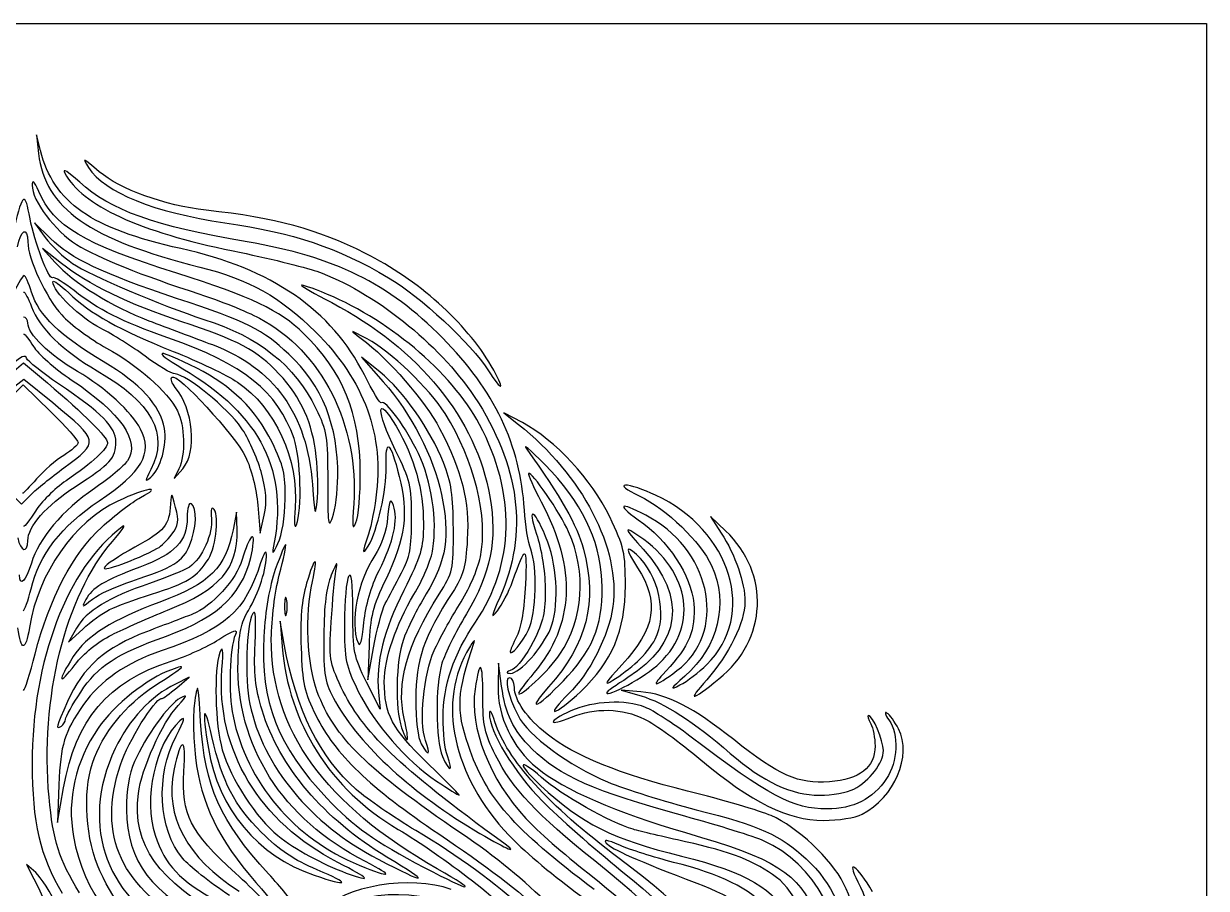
# Model space of a CAD drawing. Extents: x 0 to 150, y -1 to 211.
# Drawn here: x 74.9 to 149.5, y 156.3 to 210.9 of the extents above; entities that cross this region are included whole.
import ezdxf

# ---------------------------------------------------------------- set-up
doc = ezdxf.new("R2010")
doc.units = 0
doc.layers.get('0').update_dxf_attribs({"linetype": 'CONTINUOUS'})

msp = doc.modelspace()

# ---------------------------------------------------------------- linework, layer by layer
at = {"color": 7}
for points in [[(0.316703, 105.180175), (0.316703, 210.881214), (74.929204, 210.881214), (149.541704, 210.881214), (149.541704, 105.180175), (149.541704, -0.520867), (74.929204, -0.520867), (0.316703, -0.520867)], [(104.429528, 189.295028)], [(93.393334, 183.569629)], [(77.468227, 182.854208)], [(89.907766, 182.616345)], [(94.749683, 182.306217)], [(96.168308, 182.5708)], [(91.429144, 180.869704)], [(75.193787, 178.255705)], [(83.382593, 177.778545)], [(97.356335, 176.374989)], [(81.756536, 175.710858)], [(75.398027, 175.228612)], [(80.353162, 173.912853)], [(91.515755, 174.567154)], [(106.787124, 172.634936)], [(80.490878, 172.316362)], [(75.657067, 171.127571)], [(108.763205, 171.095112)], [(106.949475, 170.843744)], [(113.648138, 170.632654)], [(115.050827, 170.531039)], [(118.029239, 170.443361)], [(109.267445, 169.725864)], [(116.1405, 170.057453)], [(118.79162, 169.539002)], [(110.073533, 168.746321)], [(77.575037, 166.997306)], [(98.938879, 167.03204)], [(100.281536, 165.660477)], [(100.387637, 164.248404)], [(101.659523, 164.691954)], [(127.30648, 162.589472)], [(127.819735, 160.993743)], [(105.223995, 159.167415)], [(97.846856, 158.295279)], [(93.450037, 157.493907)], [(94.74645, 157.961031)], [(96.492745, 158.008376)], [(101.01771, 157.560568)]]:
    msp.add_lwpolyline(points, close=True, dxfattribs=at)
for points in [[(75.989725, 202.86897), (75.732024, 203.869756), (75.873449, 202.679131)], [(76.630752, 197.319668), (75.622909, 198.313507), (76.295909, 197.387465)], [(77.310454, 195.745853), (76.119829, 196.689066), (76.913579, 195.811708)], [(97.42229, 188.888919), (96.235165, 189.84684), (97.608496, 188.286391)], [(73.439557, 188.209744), (74.929204, 189.483067), (76.433146, 188.209744)], [(76.767777, 186.947475), (74.948804, 188.435635), (72.953941, 186.90008)], [(73.197418, 186.405167), (74.905216, 188.087927), (76.637002, 186.389903)], [(106.402439, 185.706), (105.223995, 186.32766), (106.150037, 185.595092)], [(84.725896, 182.793042), (84.424324, 182.173925), (84.968432, 182.798548)], [(73.860477, 181.504929), (74.796912, 180.571352), (75.401649, 181.172816)], [(88.393963, 178.924281), (88.364975, 180.057258), (88.146628, 178.952993)], [(89.698441, 180.50328), (89.851931, 178.734342), (90.103574, 179.870653)], [(119.215733, 178.878095), (118.252774, 179.792675), (118.93799, 178.734342)], [(91.373896, 171.722883), (91.111387, 173.178092), (91.239721, 171.590592)], [(78.264155, 172.739534), (77.762648, 171.855175), (78.66103, 172.685451)], [(96.719647, 171.622254), (96.641171, 169.473925), (97.002555, 171.508317)], [(105.084896, 169.07705), (104.896502, 170.532258), (104.861812, 169.062852)], [(84.586495, 168.975863), (85.380245, 169.649394), (84.504543, 169.215962)], [(97.320261, 168.697256), (97.422803, 167.621842), (96.560899, 169.341633)], [(113.865139, 168.718857), (112.632329, 168.819428), (113.880707, 168.462105)], [(77.153386, 162.859342), (77.058933, 160.478092), (77.446389, 162.665786)], [(75.693265, 157.32234), (75.121394, 157.832258), (75.583539, 156.92928)]]:
    msp.add_lwpolyline(points, dxfattribs=at)
for points in [[(75.873449, 202.679131), (76.283645, 199.225798), (79.06376, 197.270006), (86.041704, 195.525833)], [(84.851079, 196.690251), (79.196766, 197.936886), (76.835831, 199.583083), (75.989725, 202.86897)], [(79.701221, 201.541741), (78.673341, 202.421569), (78.597588, 202.450542), (79.023131, 201.801082)], [(78.467918, 200.880354), (77.715073, 201.570959), (77.346942, 201.793015), (77.530677, 201.445702)], [(79.023131, 201.801082), (80.054884, 200.226426), (83.148464, 198.972978), (87.631511, 198.313165)], [(86.438579, 199.11384), (83.845315, 199.405106), (80.999147, 200.430763), (79.701221, 201.541741)], [(75.880195, 200.297882), (75.592202, 200.962769), (75.476163, 201.070646), (75.468726, 200.680411)], [(77.530677, 201.445702), (78.603176, 199.418327), (82.234508, 197.741282), (88.15837, 196.537541)], [(89.028154, 197.11164), (83.185497, 198.111735), (80.403904, 199.104423), (78.467918, 200.880354)], [(75.33754, 198.576074), (75.022538, 200.310979), (74.865098, 200.22769), (74.352401, 198.054924)], [(75.468726, 200.680411), (75.450629, 199.73103), (76.915396, 197.777675), (78.269484, 196.94541)], [(84.586495, 195.136126), (78.64593, 197.011728), (76.839757, 198.082565), (75.880195, 200.297882)], [(76.748468, 194.853638), (76.51551, 194.709665), (75.601915, 197.119992), (75.33754, 198.576074)], [(96.492745, 196.388121), (93.407426, 197.928969), (90.87476, 198.615584), (86.438579, 199.11384)], [(74.553469, 196.798582), (74.726813, 197.882617), (75.193787, 198.114971), (75.193787, 197.117191)], [(87.631511, 198.313165), (92.009203, 197.66886), (94.661506, 196.779074), (97.950729, 194.851312)], [(75.193787, 197.117191), (75.193787, 196.073867), (76.360594, 193.553793), (77.331192, 192.50082)], [(76.295909, 197.387465), (76.666056, 196.878142), (77.441245, 196.140389), (78.018547, 195.748012)], [(84.572184, 193.549581), (79.933535, 195.097531), (77.910031, 196.058162), (76.630752, 197.319668)], [(101.354528, 191.049496), (97.939381, 194.50569), (94.56915, 196.163177), (89.028154, 197.11164)], [(78.269484, 196.94541), (79.64207, 196.101773), (82.369943, 195.003472), (86.041704, 193.816141)], [(96.424657, 188.720181), (94.384392, 192.798431), (90.561062, 195.431343), (84.851079, 196.690251)], [(88.15837, 196.537541), (90.268422, 196.108776), (92.638692, 195.531702), (93.425637, 195.255151)], [(104.429528, 189.295028), (102.837041, 192.012402), (99.775058, 194.748892), (96.492745, 196.388121)], [(76.913579, 195.811708), (78.068697, 194.534921), (80.512642, 193.017657), (82.828487, 192.139585)], [(84.851079, 192.096222), (81.665638, 193.141249), (78.922094, 194.469111), (77.310454, 195.745853)], [(78.018547, 195.748012), (79.094169, 195.016944), (83.706398, 193.055614), (86.306287, 192.223688)], [(86.041704, 195.525833), (89.133378, 194.753051), (91.129546, 193.636131), (93.339679, 191.442381)], [(74.953482, 194.992931), (74.867376, 194.985628), (74.462457, 194.273589), (74.053663, 193.410627)], [(75.431669, 193.932716), (75.254771, 194.523139), (75.039588, 195.000236), (74.953482, 194.992931)], [(78.117345, 194.036663), (77.46973, 194.551058), (76.853735, 194.918696), (76.748468, 194.853638)], [(76.781287, 194.591029), (76.781287, 194.732925), (77.227771, 194.4187), (77.773474, 193.892751)], [(92.588929, 191.336749), (91.085638, 192.795643), (89.271599, 193.656909), (84.586495, 195.136126)], [(93.425637, 195.255151), (96.962701, 194.012155), (101.140406, 190.689962), (103.354449, 187.359564)], [(97.950729, 194.851312), (99.908299, 193.704013), (103.194141, 190.657013), (104.216533, 189.040959)], [(79.78462, 191.660652), (78.523428, 192.291588), (76.781287, 193.991406), (76.781287, 194.591029)], [(84.036032, 191.059066), (81.107232, 192.091772), (79.630794, 192.834544), (78.117345, 194.036663)], [(93.71462, 193.956317), (91.889554, 194.664961), (92.033884, 194.517268), (94.376079, 193.279444)], [(74.929204, 193.947882), (75.016257, 193.947882), (75.239973, 193.526181), (75.426348, 193.010768)], [(79.952464, 189.560537), (77.268507, 191.146759), (75.857513, 192.511366), (75.431669, 193.932716)], [(77.773474, 193.892751), (79.130639, 192.584709), (80.971797, 191.553421), (84.357329, 190.204943)], [(91.660578, 190.027241), (89.984506, 191.595011), (89.075011, 192.046954), (84.572184, 193.549581)], [(86.041704, 193.816141), (87.278631, 193.416157), (88.973723, 192.730624), (89.808577, 192.292733)], [(103.694389, 185.590226), (101.94236, 188.896862), (97.798649, 192.370558), (93.71462, 193.956317)], [(94.376079, 193.279444), (99.875327, 190.373157), (103.50726, 185.913251), (104.342832, 181.040566)], [(75.426348, 193.010768), (75.901711, 191.696175), (77.392461, 190.244136), (79.559412, 188.985037)], [(77.331192, 192.50082), (77.885385, 191.899589), (79.160931, 190.957024), (80.165736, 190.406228)], [(75.193787, 191.983806), (75.193787, 192.190922), (75.074724, 192.360382), (74.929204, 192.360382)], [(78.329578, 188.938073), (76.545477, 189.985749), (75.193787, 191.298617), (75.193787, 191.983806)], [(82.828487, 192.139585), (83.940912, 191.717799), (85.744047, 191.037505), (86.835454, 190.627822)], [(91.036841, 188.792518), (89.696385, 190.24674), (88.434786, 190.920538), (84.851079, 192.096222)], [(86.306287, 192.223688), (89.78768, 191.109691), (92.029037, 189.325122), (93.365799, 186.602898)], [(89.808577, 192.292733), (93.718965, 190.241691), (96.121146, 185.50897), (95.750332, 180.586425)], [(74.929204, 191.302049), (75.011973, 191.302049), (75.291588, 190.94334), (75.55057, 190.50492)], [(82.595445, 189.896497), (81.798753, 190.49195), (80.53388, 191.285819), (79.78462, 191.660652)], [(91.988973, 184.704056), (90.939228, 187.67935), (88.821249, 189.371778), (84.036032, 191.059066)], [(96.168308, 182.5708), (96.151745, 186.276868), (95.068059, 188.930832), (92.588929, 191.336749)], [(93.339679, 191.442381), (96.433074, 188.371918), (97.706127, 184.874871), (97.152232, 180.969393)], [(96.609921, 190.990605), (95.448139, 191.59803), (95.44368, 191.598303), (96.228162, 191.013994)], [(96.228162, 191.013994), (97.944641, 189.735506), (100.261581, 187.072359), (101.174971, 185.328011)], [(106.520716, 180.188306), (106.259209, 184.320696), (104.64029, 187.724244), (101.354528, 191.049496)], [(75.55057, 190.50492), (75.809549, 190.0665), (76.884334, 189.12552), (77.938979, 188.413852)], [(80.165736, 190.406228), (82.149, 189.319079), (83.991633, 187.689886), (84.626516, 186.462158)], [(85.86547, 189.13586), (83.350748, 190.397266), (82.847482, 190.379716), (84.98337, 189.105099)], [(86.835454, 190.627822), (90.725278, 189.167687), (92.832764, 186.221162), (93.14534, 181.805818)], [(101.522295, 186.274965), (100.516449, 187.872784), (98.056353, 190.234357), (96.609921, 190.990605)], [(75.121294, 189.7719), (75.036706, 190.00644), (74.760728, 189.888462), (74.228764, 189.390355)], [(77.136995, 188.154422), (76.095709, 188.857299), (75.188643, 189.585162), (75.121294, 189.7719)], [(83.81284, 185.33493), (83.532935, 186.826952), (82.306742, 188.169154), (79.952464, 189.560537)], [(84.495431, 188.780596), (84.247133, 188.798879), (83.392137, 189.301045), (82.595445, 189.896497)], [(84.357329, 190.204943), (85.933002, 189.577341), (87.760252, 188.704242), (88.417884, 188.264719)], [(94.749683, 182.306217), (94.78137, 185.513915), (93.762105, 188.061509), (91.660578, 190.027241)], [(82.306255, 185.300172), (81.750781, 186.385185), (80.090544, 187.903986), (78.329578, 188.938073)], [(79.559412, 188.985037), (83.035473, 186.965282), (84.113121, 184.990228), (82.958109, 182.756098)], [(84.286455, 188.57666), (84.595959, 188.886165), (88.284444, 184.891955), (88.932067, 183.545988)], [(88.662875, 185.384767), (87.805268, 186.631256), (85.234354, 188.726158), (84.495431, 188.780596)], [(84.98337, 189.105099), (89.94476, 186.14433), (91.689177, 182.629416), (90.6555, 177.676008)], [(90.599318, 184.474011), (89.598844, 186.506259), (88.032344, 188.048936), (85.86547, 189.13586)], [(93.393334, 183.569629), (93.149423, 185.712358), (92.452761, 187.256427), (91.036841, 188.792518)], [(101.416411, 183.18997), (100.592057, 185.264855), (98.871966, 187.719138), (97.42229, 188.888919)], [(104.216533, 189.040959), (105.17096, 187.532337), (105.342568, 187.73704), (104.429528, 189.295028)], [(76.433146, 188.209744), (78.759079, 186.240477), (80.22087, 184.787815), (80.22087, 184.445669)], [(80.750037, 184.499591), (80.750037, 185.418742), (79.868001, 186.31098), (77.136995, 188.154422)], [(77.938979, 188.413852), (81.097091, 186.282781), (82.297921, 184.545684), (81.476543, 183.296475)], [(84.492859, 187.930233), (84.279356, 188.185786), (84.186474, 188.47668), (84.286455, 188.57666)], [(88.417884, 188.264719), (90.787448, 186.681045), (92.311773, 183.361089), (92.05604, 180.340863)], [(97.491598, 186.965136), (97.422338, 186.895876), (96.942214, 187.685647), (96.424657, 188.720181)], [(97.608496, 188.286391), (99.398907, 186.252037), (100.786999, 183.574015), (101.290721, 181.182346)], [(84.968432, 182.798548), (85.891203, 183.857876), (85.641183, 186.555749), (84.492859, 187.930233)], [(98.390583, 183.954722), (97.143313, 186.474167), (97.170846, 187.627566), (98.427021, 185.481215)], [(103.354449, 187.359564), (106.236929, 183.023701), (106.784344, 178.726727), (104.969313, 174.683629)], [(77.468227, 182.854208), (79.723144, 184.520012), (79.721236, 184.531159), (76.767777, 186.947475)], [(93.365799, 186.602898), (94.055038, 185.199307), (94.111495, 184.849273), (94.111495, 181.979451)], [(99.840328, 183.752736), (99.09433, 185.341335), (97.731612, 187.20515), (97.491598, 186.965136)], [(76.637002, 186.389903), (77.589483, 185.45599), (78.368787, 184.581535), (78.368787, 184.446669)], [(84.626516, 186.462158), (85.100335, 185.54589), (85.151246, 183.666273), (84.725896, 182.793042)], [(103.744593, 177.234019), (104.256562, 179.704577), (103.358524, 183.358054), (101.522295, 186.274965)], [(79.698189, 180.772155), (82.413851, 182.591403), (83.091076, 183.767172), (82.306255, 185.300172)], [(82.944589, 182.261235), (83.564323, 182.775299), (84.002213, 184.325485), (83.81284, 185.33493)], [(89.907766, 182.616345), (89.661672, 183.501504), (89.10147, 184.747294), (88.662875, 185.384767)], [(98.427021, 185.481215), (99.587323, 183.498681), (100.159399, 181.458724), (100.149432, 179.339311)], [(101.174971, 185.328011), (102.596707, 182.61285), (103.06023, 180.751295), (102.919572, 178.321507)], [(103.428334, 173.115687), (105.920598, 176.782243), (106.015041, 181.21041), (103.694389, 185.590226)], [(106.150037, 185.595092), (110.179795, 182.407248), (112.602245, 177.732902), (112.10358, 174.107173)], [(111.900623, 179.761211), (110.785294, 182.098717), (108.446107, 184.627912), (106.402439, 185.706)], [(78.368787, 184.446669), (78.368787, 184.311803), (77.960395, 183.949057), (77.461248, 183.640569)], [(80.22087, 184.445669), (80.22087, 184.052379), (79.325332, 183.226975), (77.613039, 182.042073)], [(78.181822, 181.659599), (80.428179, 183.118289), (80.750037, 183.474207), (80.750037, 184.499591)], [(91.429144, 180.869704), (91.449332, 182.470489), (91.329563, 182.990673), (90.599318, 184.474011)], [(92.137262, 179.263508), (92.506443, 180.162742), (92.415625, 183.494804), (91.988973, 184.704056)], [(97.793487, 182.91393), (97.757925, 184.789225), (98.047754, 184.579662), (98.629324, 182.309572)], [(107.810287, 183.065224), (106.866896, 184.030218), (106.352234, 184.462571), (106.666588, 184.026008)], [(77.461248, 183.640569), (76.962101, 183.332078), (76.191832, 182.667524), (75.749539, 182.163781)], [(88.932067, 183.545988), (89.28586, 182.81069), (89.609837, 181.524415), (89.698441, 180.50328)], [(93.444457, 180.718717), (93.520286, 181.37356), (93.497281, 182.656472), (93.393334, 183.569629)], [(99.403162, 179.660383), (99.403162, 181.734542), (99.324459, 182.068319), (98.390583, 183.954722)], [(100.74892, 177.736095), (101.027383, 179.593028), (100.664134, 181.998443), (99.840328, 183.752736)], [(106.666588, 184.026008), (108.833518, 181.016677), (109.833093, 179.256701), (110.249959, 177.716677)], [(75.401649, 181.172816), (75.734254, 181.503622), (76.664214, 182.260248), (77.468227, 182.854208)], [(81.476543, 183.296475), (81.261955, 182.970114), (80.326095, 182.184268), (79.396855, 181.550149)], [(96.670431, 177.917692), (97.26408, 178.940346), (97.821787, 181.421474), (97.793487, 182.91393)], [(102.039661, 178.975565), (102.03212, 181.1322), (101.912439, 181.941483), (101.416411, 183.18997)], [(111.401146, 175.788063), (111.270571, 178.373812), (110.122912, 180.69964), (107.810287, 183.065224)], [(75.749539, 182.163781), (75.307246, 181.660038), (74.910842, 181.247883), (74.86864, 181.247883)], [(82.958109, 182.756098), (82.565764, 181.997186), (82.564359, 181.945849), (82.944589, 182.261235)], [(90.103574, 179.870653), (90.296156, 180.740285), (90.250203, 181.38467), (89.907766, 182.616345)], [(94.422095, 179.730493), (94.592926, 180.201255), (94.740341, 181.360331), (94.749683, 182.306217)], [(95.895179, 179.3958), (96.051576, 179.759602), (96.174486, 181.188352), (96.168308, 182.5708)], [(98.629324, 182.309572), (99.217337, 180.01434), (99.008814, 178.406253), (97.792432, 175.855588)], [(106.784476, 182.499685), (106.731686, 182.446893), (107.092687, 181.637625), (107.586701, 180.701312)], [(109.310882, 178.826734), (108.789258, 180.00721), (106.956505, 182.671715), (106.784476, 182.499685)], [(75.193787, 178.255705), (75.193787, 179.14874), (76.358618, 180.475684), (78.181822, 181.659599)], [(79.396855, 181.550149), (77.373075, 180.169108), (75.877298, 178.3978), (75.416235, 176.836274)], [(77.613039, 182.042073), (76.87737, 181.53299), (76.002317, 180.672991), (75.668476, 180.130961)], [(82.304231, 180.982133), (83.812248, 181.779011), (82.648309, 181.596485), (80.876413, 180.758227)], [(84.513936, 180.362175), (84.252882, 181.347814), (84.242852, 181.354944), (84.19837, 180.586425)], [(93.14534, 181.805818), (93.282421, 179.869476), (93.327252, 179.706543), (93.444457, 180.718717)], [(94.111495, 181.979451), (94.111495, 179.293165), (94.153371, 178.989961), (94.422095, 179.730493)], [(112.896912, 181.764802), (112.585034, 181.760622), (112.940655, 181.480568), (113.762954, 181.082765)], [(114.785921, 181.138716), (114.038007, 181.486958), (113.187954, 181.768694), (112.896912, 181.764802)], [(80.876413, 180.758227), (78.110622, 179.449772), (75.843754, 176.210502), (75.295789, 172.783722)], [(75.398027, 175.228612), (75.90319, 177.358432), (77.31043, 179.172568), (79.698189, 180.772155)], [(79.856216, 179.114627), (80.674985, 179.862935), (81.776591, 180.703315), (82.304231, 180.982133)], [(84.19837, 180.586425), (84.119355, 179.221244), (83.828451, 178.867144), (81.951219, 177.851086)], [(85.512537, 180.586425), (85.353316, 180.684829), (85.247954, 180.336484), (85.247954, 179.711681)], [(85.401089, 177.949667), (85.837474, 178.994086), (85.894794, 180.350179), (85.512537, 180.586425)], [(90.975315, 178.072883), (91.233932, 178.629519), (91.414968, 179.745193), (91.429144, 180.869704)], [(95.750332, 180.586425), (95.639969, 179.121364), (95.670238, 178.872563), (95.895179, 179.3958)], [(97.152232, 180.969393), (97.013757, 179.993023), (96.778958, 178.874603), (96.630456, 178.484014)], [(98.256778, 180.474509), (98.062878, 180.998672), (98.005302, 180.879477), (97.894283, 179.724061)], [(101.290721, 181.182346), (101.843652, 178.55701), (101.610017, 177.035748), (100.325552, 174.897883)], [(104.342832, 181.040566), (104.819386, 178.261505), (104.416746, 176.252158), (102.859644, 173.638845)], [(107.99213, 178.171144), (107.235985, 180.192119), (106.609817, 180.63024), (107.285078, 178.665857)], [(107.586701, 180.701312), (109.821557, 176.465563), (109.668167, 172.94829), (107.116171, 169.911914)], [(114.50215, 179.680195), (112.682208, 180.724077), (112.144352, 180.659429), (113.704447, 179.584316)], [(113.762954, 181.082765), (115.510127, 180.237537), (117.650038, 178.17765), (118.32436, 176.691938)], [(118.029239, 170.443361), (121.203463, 173.55987), (119.582464, 178.905371), (114.785921, 181.138716)], [(75.668476, 180.130961), (75.334638, 179.58893), (75.001964, 179.145449), (74.929204, 179.145449)], [(84.274877, 178.662843), (84.705209, 179.239228), (84.742031, 179.50098), (84.513936, 180.362175)], [(86.582512, 177.095071), (87.100405, 177.944436), (87.297236, 180.036444), (86.883327, 180.292253)], [(86.883327, 180.292253), (86.764138, 180.365916), (86.716248, 180.088048), (86.776904, 179.674763)], [(92.05604, 180.340863), (91.975011, 179.383915), (92.007854, 178.948302), (92.137262, 179.263508)], [(97.356335, 176.374989), (98.272714, 178.205908), (98.579429, 179.602305), (98.256778, 180.474509)], [(106.918921, 177.72493), (106.759722, 178.134587), (106.58053, 179.243104), (106.520716, 180.188306)], [(81.14466, 179.133982), (77.682024, 176.544073), (75.464781, 170.706402), (75.465757, 164.182258)], [(75.657067, 171.127571), (76.538958, 174.581188), (78.058661, 177.471763), (79.856216, 179.114627)], [(80.531769, 178.214099), (81.158662, 178.936796), (81.434464, 179.350741), (81.14466, 179.133982)], [(85.247954, 179.711681), (85.247954, 178.217108), (84.512613, 177.447975), (82.269949, 176.596818)], [(86.776904, 179.674763), (86.911725, 178.756186), (86.167992, 177.109496), (85.387243, 176.597932)], [(97.894283, 179.724061), (97.812193, 178.869753), (97.506401, 177.96379), (97.085404, 177.327618)], [(98.765992, 176.2208), (99.295807, 177.210821), (99.403162, 177.790345), (99.403162, 179.660383)], [(100.149432, 179.339311), (100.141998, 177.760529), (100.003761, 177.289836), (98.906073, 175.105978)], [(112.890512, 175.42705), (112.895142, 177.486209), (112.8116, 177.851985), (111.900623, 179.761211)], [(113.426079, 178.761096), (112.795108, 179.153518), (112.915898, 178.940706), (114.015073, 177.723371)], [(113.704447, 179.584316), (115.588021, 178.28628), (117.055606, 176.066699), (117.202643, 174.293631)], [(116.1405, 170.057453), (119.275783, 172.376187), (118.41426, 177.436288), (114.50215, 179.680195)], [(74.554487, 178.444692), (74.718717, 177.569273), (75.193787, 177.428835), (75.193787, 178.255705)], [(83.382593, 177.778545), (83.59357, 177.890178), (83.995099, 178.288111), (84.274877, 178.662843)], [(88.146628, 178.952993), (87.670468, 176.544854), (86.674719, 175.560993), (83.528162, 174.389658)], [(84.009079, 173.869858), (87.32297, 175.195984), (88.455944, 176.501957), (88.393963, 178.924281)], [(89.358997, 177.688314), (89.599992, 179.040192), (89.156593, 178.610183), (88.717041, 177.06575)], [(96.630456, 178.484014), (96.278856, 177.559232), (96.298747, 177.277408), (96.670431, 177.917692)], [(101.145269, 174.874523), (102.021942, 176.263509), (102.048715, 176.386273), (102.039661, 178.975565)], [(102.919572, 178.321507), (102.819906, 176.599863), (102.670806, 176.072946), (101.977346, 174.991731)], [(107.285078, 178.665857), (107.594323, 177.766247), (107.817341, 176.387268), (107.832001, 175.284082)], [(108.763205, 171.095112), (110.25084, 173.341033), (110.455874, 176.235513), (109.310882, 178.826734)], [(115.050827, 170.531039), (117.616827, 172.999006), (116.906641, 176.596405), (113.426079, 178.761096)], [(118.79162, 169.539002), (121.858606, 172.001505), (122.048701, 176.187457), (119.215733, 178.878095)], [(118.93799, 178.734342), (119.832345, 177.352986), (120.43818, 175.599484), (120.434952, 174.401596)], [(76.533163, 162.065592), (75.953877, 168.291007), (77.563739, 174.792494), (80.531769, 178.214099)], [(80.021075, 176.547457), (79.932371, 176.281345), (81.948274, 177.019627), (83.382593, 177.778545)], [(81.951219, 177.851086), (80.947562, 177.307854), (80.078995, 176.72122), (80.021075, 176.547457)], [(81.756536, 175.710855), (84.357705, 176.565377), (84.983254, 176.949645), (85.401089, 177.949667)], [(83.93784, 172.241266), (87.354738, 173.47398), (88.881122, 175.007654), (89.358997, 177.688314)], [(90.247401, 177.411425), (90.233749, 177.703824), (90.070056, 177.457124), (89.881525, 176.860062)], [(90.6555, 177.676008), (90.594765, 177.384967), (90.738682, 177.56356), (90.975315, 178.072883)], [(91.466752, 178.021544), (91.425612, 178.066068), (91.129292, 177.351693), (90.808262, 176.434044)], [(91.055838, 176.088508), (91.322983, 177.107154), (91.507892, 177.977019), (91.466752, 178.021544)], [(99.552416, 174.857648), (100.11229, 175.785933), (100.650717, 177.081236), (100.74892, 177.736095)], [(105.774699, 175.691633), (106.616847, 178.038371), (106.690858, 178.023126), (106.586012, 175.524517)], [(106.787124, 172.634936), (107.276585, 173.666399), (107.352767, 176.608534), (106.918921, 177.72493)], [(108.167511, 172.687329), (108.702105, 173.966793), (108.621433, 176.489177), (107.99213, 178.171144)], [(110.249959, 177.716677), (111.145709, 174.407507), (110.465896, 171.726106), (108.049899, 169.038937)], [(113.586525, 177.386287), (112.854076, 178.048695), (112.881429, 177.761133), (113.666468, 176.545856)], [(114.015073, 177.723371), (116.768293, 174.674183), (116.425766, 171.785785), (113.054403, 169.622388)], [(75.416235, 176.836274), (75.084234, 175.711858), (74.66462, 175.299304), (74.66462, 176.097303)], [(82.995852, 174.879365), (85.227263, 175.566536), (85.906269, 175.986001), (86.582512, 177.095071)], [(89.881525, 176.860062), (88.914981, 173.799108), (87.656064, 172.685004), (83.607995, 171.308167)], [(88.717041, 177.06575), (88.362306, 175.819332), (86.791451, 174.093558), (85.580728, 173.620128)], [(89.109312, 173.861333), (89.748214, 174.892637), (90.286562, 176.571923), (90.247401, 177.411425)], [(93.149126, 175.68446), (93.543202, 177.40435), (93.290599, 177.32539), (92.780027, 175.569086)], [(94.635574, 176.353092), (94.756301, 177.016003), (94.706842, 176.972391), (94.335515, 176.088508)], [(97.085404, 177.327618), (95.993664, 175.677888), (95.501698, 173.116229), (96.025877, 171.810669)], [(102.433263, 174.236425), (102.996159, 175.113254), (103.583198, 176.455176), (103.744593, 177.234019)], [(114.772617, 172.040473), (115.561496, 173.550511), (114.992576, 176.114686), (113.586525, 177.386287)], [(82.269949, 176.596818), (80.009955, 175.739084), (79.244253, 175.280365), (78.853382, 174.55002)], [(85.387243, 176.597932), (85.070797, 176.390586), (83.940338, 175.924509), (82.875112, 175.562202)], [(90.808262, 176.434044), (90.435946, 175.369791), (90.173469, 173.841288), (90.083455, 172.213193)], [(90.554873, 172.081484), (90.563287, 173.272238), (90.787448, 175.065103), (91.055838, 176.088508)], [(94.335515, 176.088508), (94.021153, 175.340222), (93.884456, 174.216301), (93.868907, 172.25205)], [(94.33247, 173.133306), (94.419671, 174.467626), (94.556069, 175.916529), (94.635574, 176.353092)], [(95.698995, 173.754611), (95.698995, 175.669829), (95.622568, 176.319474), (95.434412, 176.003569)], [(96.396606, 173.067697), (96.509721, 174.186196), (96.853121, 175.369572), (97.356335, 176.374989)], [(97.746378, 174.286442), (97.956722, 174.695496), (98.415549, 175.565956), (98.765992, 176.2208)], [(113.666468, 176.545856), (115.062757, 174.38434), (114.787656, 172.711372), (112.65893, 170.418731)], [(118.32436, 176.691938), (119.41565, 174.287545), (118.755459, 171.544049), (116.643965, 169.708838)], [(82.875112, 175.562202), (80.299068, 174.686031), (78.872887, 173.812975), (78.264155, 172.739534)], [(79.275316, 174.570684), (79.665595, 174.877674), (80.782144, 175.390754), (81.756536, 175.710858)], [(92.780027, 175.569086), (92.468319, 174.496841), (92.369153, 173.331513), (92.43364, 171.498567)], [(93.454395, 168.721537), (92.807859, 170.440974), (92.669707, 173.592096), (93.149126, 175.68446)], [(95.434412, 176.003569), (95.288891, 175.759245), (95.169829, 174.425745), (95.169829, 173.040236)], [(97.792432, 175.855588), (96.938478, 174.064906), (96.787041, 173.467324), (96.719647, 171.622254)], [(104.82044, 173.83955), (105.110285, 174.203352), (105.539704, 175.03679), (105.774699, 175.691633)], [(106.586012, 175.524517), (106.522221, 174.00434), (106.324485, 172.787429), (106.05275, 172.242721)], [(109.267445, 169.725864), (110.970124, 171.588867), (111.532509, 173.186696), (111.401146, 175.788063)], [(110.073533, 168.746321), (112.057685, 170.610281), (112.884088, 172.570174), (112.890512, 175.42705)], [(74.901208, 173.83955), (74.993251, 173.83955), (75.216819, 174.464628), (75.398027, 175.228612)], [(80.353162, 173.912853), (80.789724, 174.131272), (81.978937, 174.566202), (82.995852, 174.879365)], [(91.515755, 174.567154), (91.449205, 174.821816), (91.394754, 174.613456), (91.394754, 174.104133)], [(98.906073, 175.105978), (97.632229, 172.571651), (97.140369, 170.5839), (97.320261, 168.697256)], [(97.684847, 169.359757), (97.682465, 170.802721), (98.425069, 172.988481), (99.552416, 174.857648)], [(98.938879, 167.03204), (98.427323, 169.267545), (99.08757, 171.614349), (101.145269, 174.874523)], [(100.325552, 174.897883), (99.757249, 173.951998), (99.108863, 172.657106), (98.884698, 172.020346)], [(101.977346, 174.991731), (100.169887, 172.173614), (99.667703, 170.714651), (99.668261, 168.2833)], [(104.969313, 174.683629), (104.409933, 173.437576), (104.384274, 173.292095), (104.82044, 173.83955)], [(107.832001, 175.284082), (107.852824, 173.717193), (107.732928, 173.176578), (107.077155, 171.880464)], [(83.528162, 174.389658), (80.558029, 173.283999), (78.86533, 172.218988), (78.060087, 170.949247)], [(78.853382, 174.55002), (78.571516, 174.023345), (78.580022, 174.023763), (79.275316, 174.570684)], [(78.66103, 172.685451), (79.155139, 173.1421), (79.916599, 173.694431), (80.353162, 173.912853)], [(80.490878, 172.316362), (81.28826, 172.715536), (82.87145, 173.414611), (84.009079, 173.869858)], [(88.456357, 170.66455), (88.508552, 172.449424), (88.643291, 173.109096), (89.109312, 173.861333)], [(89.531756, 171.751059), (89.609311, 173.373164), (89.563787, 173.977573), (89.387749, 173.663012)], [(91.394754, 174.104133), (91.394754, 173.59481), (91.449205, 173.386451), (91.515755, 173.641112)], [(91.515755, 173.641112), (91.582303, 173.895774), (91.582303, 174.312493), (91.515755, 174.567154)], [(97.002555, 171.508317), (97.201315, 172.627232), (97.536037, 173.877388), (97.746378, 174.286442)], [(100.83192, 171.330271), (101.152142, 172.055531), (101.872748, 173.3633), (102.433263, 174.236425)], [(112.10358, 174.107173), (111.851112, 172.271505), (110.627007, 169.859971), (109.300846, 168.585676)], [(117.202643, 174.293631), (117.340578, 172.630322), (116.918653, 171.605493), (115.447448, 170.030365)], [(120.434952, 174.401596), (120.431459, 173.109983), (119.436309, 171.079459), (118.025897, 169.48617)], [(85.580728, 173.620128), (85.179421, 173.463204), (83.877838, 172.966954), (82.688324, 172.51735)], [(89.387749, 173.663012), (88.972268, 172.920586), (88.864189, 169.584486), (89.202779, 167.953507)], [(94.970412, 169.0052), (94.212479, 170.624868), (94.181594, 170.824723), (94.33247, 173.133306)], [(96.560899, 169.341633), (95.757169, 170.945347), (95.698995, 171.243202), (95.698995, 173.754611)], [(102.859644, 173.638845), (102.188415, 172.512305), (101.495905, 171.114342), (101.320735, 170.532258)], [(101.387537, 167.099975), (101.387537, 169.104196), (102.070969, 171.118768), (103.428334, 173.115687)], [(75.295789, 172.783722), (75.052293, 171.260974), (74.759727, 171.255264), (74.558877, 172.769355)], [(82.688324, 172.51735), (80.096402, 171.537678), (78.652153, 170.262045), (77.701712, 168.112929)], [(87.234943, 172.016147), (88.218089, 172.639641), (88.447094, 172.708922), (88.286315, 172.334222)], [(95.169829, 173.040236), (95.169829, 170.725052), (95.240504, 170.37757), (96.042909, 168.747654)], [(96.025877, 171.810669), (96.153647, 171.492431), (96.280949, 171.924072), (96.396606, 173.067697)], [(105.62087, 171.252962), (105.62087, 170.912047), (106.41752, 171.856051), (106.787124, 172.634936)], [(106.949475, 170.843744), (107.419317, 171.378864), (107.967433, 172.208478), (108.167511, 172.687329)], [(78.175773, 170.445544), (78.710465, 171.153082), (79.595041, 171.867901), (80.490878, 172.316362)], [(78.531069, 168.707906), (79.633006, 170.368042), (80.726717, 171.08279), (83.93784, 172.241266)], [(84.245662, 170.659364), (85.198458, 170.96718), (86.543634, 171.577733), (87.234943, 172.016147)], [(87.440609, 170.135383), (87.535901, 171.413226), (87.503257, 171.685193), (87.31358, 171.193717)], [(88.286315, 172.334222), (87.913006, 171.464216), (87.832779, 168.66104), (88.138976, 167.186099)], [(89.969848, 167.563461), (89.53173, 169.005869), (89.441666, 169.866765), (89.531756, 171.751059)], [(90.083455, 172.213193), (89.85703, 168.117922), (90.959927, 165.285314), (94.05815, 162.004833)], [(101.01771, 157.560568), (93.915598, 161.607881), (90.514154, 166.328593), (90.554873, 172.081484)], [(95.917152, 162.558608), (93.606231, 164.592762), (92.118931, 167.592822), (91.373896, 171.722883)], [(93.868907, 172.25205), (93.848428, 169.664782), (93.899247, 169.37949), (94.608687, 168.09934)], [(98.884698, 172.020346), (98.408792, 170.668511), (98.348279, 167.673525), (98.772295, 166.457193)], [(102.99002, 165.328404), (102.207303, 167.651867), (102.261982, 168.628785), (103.355336, 171.855175)], [(103.355336, 171.855175), (103.453965, 172.146217), (103.238263, 171.84856), (102.875998, 171.193717)], [(106.05275, 172.242721), (105.815215, 171.766574), (105.62087, 171.321182), (105.62087, 171.252962)], [(107.077155, 171.880464), (106.648374, 171.032993), (106.056001, 170.241674), (105.760774, 170.121974)], [(113.648138, 170.632654), (114.061311, 171.013998), (114.567327, 171.647517), (114.772617, 172.040473)], [(74.929204, 168.812467), (75.004385, 168.812467), (75.331923, 169.854264), (75.657067, 171.127571)], [(78.060087, 170.949247), (77.042015, 169.343917), (77.112233, 169.038196), (78.175773, 170.445544)], [(83.607995, 171.308167), (81.428008, 170.566704), (79.742168, 169.401887), (78.713661, 167.926467)], [(87.31358, 171.193717), (86.917855, 170.168337), (87.004163, 166.631848), (87.463474, 165.051875)], [(91.239721, 171.590592), (91.633019, 166.725531), (94.273031, 162.560495), (98.561798, 160.038857)], [(92.43364, 171.498567), (92.513002, 169.24283), (92.627588, 168.720167), (93.375499, 167.202363)], [(100.281536, 165.660477), (99.868702, 166.844737), (100.155383, 169.798018), (100.83192, 171.330271)], [(102.875998, 171.193717), (100.971853, 167.751697), (102.180618, 162.992057), (105.892193, 159.317108)], [(106.150037, 168.641678), (106.150037, 168.265795), (108.104747, 170.101022), (108.763205, 171.095112)], [(77.446389, 162.665786), (78.210579, 166.980611), (80.238552, 169.3648), (84.245662, 170.659364)], [(84.252438, 170.117635), (82.76903, 169.600518), (80.637068, 167.897183), (79.627436, 166.422485)], [(83.193737, 169.096671), (85.194831, 170.390039), (85.285961, 170.477923), (84.252438, 170.117635)], [(94.74645, 157.961031), (89.815276, 160.482833), (87.062834, 165.069464), (87.440609, 170.135383)], [(96.492745, 158.008376), (91.251969, 160.68942), (88.300581, 165.337442), (88.456357, 170.66455)], [(101.320735, 170.532258), (100.886583, 169.089591), (100.907421, 165.702491), (101.357004, 164.636797)], [(103.901079, 168.461547), (103.901079, 170.681539), (103.704147, 170.853978), (103.406707, 168.894424)], [(105.760774, 170.121974), (105.351143, 169.955893), (105.32718, 169.90037), (105.659608, 169.887572)], [(105.659608, 169.887572), (105.899193, 169.878338), (106.479636, 170.308625), (106.949475, 170.843744)], [(112.65893, 170.418731), (111.58945, 169.266899), (111.474123, 169.066356), (112.103162, 169.452301)], [(111.706287, 168.673878), (111.706287, 168.315997), (114.17046, 169.684308), (115.050827, 170.531039)], [(112.103162, 169.452301), (112.539724, 169.720152), (113.234962, 170.25131), (113.648138, 170.632654)], [(116.336495, 169.156213), (116.773058, 169.378688), (117.534793, 169.957903), (118.029239, 170.443361)], [(86.09656, 166.828092), (85.945517, 169.331532), (85.925517, 169.402728), (85.72495, 168.151008)], [(105.592187, 169.606217), (105.228914, 169.606217), (105.471449, 168.509416), (106.118758, 167.224967)], [(105.887197, 169.010904), (105.886139, 169.338326), (105.753485, 169.606217), (105.592187, 169.606217)], [(107.116171, 169.911914), (106.584798, 169.279681), (106.150037, 168.708075), (106.150037, 168.641678)], [(107.374248, 167.965893), (107.680734, 168.129916), (108.532671, 168.921904), (109.267445, 169.725864)], [(113.054403, 169.622388), (112.312939, 169.14659), (111.706287, 168.719762), (111.706287, 168.673878)], [(115.447448, 170.030365), (114.446508, 168.95872), (114.666469, 168.967317), (116.1405, 170.057453)], [(116.643965, 169.708838), (115.707266, 168.894707), (115.661332, 168.812147), (116.336495, 169.156213)], [(118.025897, 169.48617), (116.780162, 168.078915), (116.991254, 168.093477), (118.79162, 169.539002)], [(77.575037, 166.997306), (77.575037, 167.145957), (78.005252, 167.915728), (78.531069, 168.707906)], [(79.269294, 164.215762), (79.90958, 166.111288), (81.35375, 167.90743), (83.193737, 169.096671)], [(84.504543, 169.215962), (82.970441, 168.456652), (81.567689, 166.95383), (80.704156, 165.144455)], [(83.616842, 168.292814), (83.71359, 168.298053), (84.149933, 168.60542), (84.586495, 168.975863)], [(102.557964, 159.778054), (96.604474, 163.815075), (94.534739, 165.848414), (93.454395, 168.721537)], [(105.223995, 159.167415), (98.573619, 164.012817), (96.274271, 166.218923), (94.970412, 169.0052)], [(96.042909, 168.747654), (97.057699, 166.686317), (99.07434, 164.374557), (100.973321, 163.095707)], [(100.387637, 164.248404), (98.175675, 166.387767), (97.688048, 167.309935), (97.684847, 169.359757)], [(103.406707, 168.894424), (103.039958, 166.478252), (104.341007, 163.168071), (106.618765, 160.72218)], [(104.861812, 169.062852), (104.81728, 167.176715), (105.766063, 165.193782), (107.323813, 163.917323)], [(106.990838, 165.135658), (105.811574, 166.298189), (105.310503, 167.334377), (105.084896, 169.07705)], [(107.954313, 166.042552), (106.698582, 167.036247), (105.889578, 168.197967), (105.887197, 169.010904)], [(108.049899, 169.038937), (107.365271, 168.277466), (107.06481, 167.800285), (107.374248, 167.965893)], [(108.447914, 167.48955), (108.606209, 167.48955), (109.337737, 168.055097), (110.073533, 168.746321)], [(119.72776, 165.704417), (117.151862, 167.751667), (115.535906, 168.582557), (113.865139, 168.718857)], [(77.701712, 168.112929), (76.966016, 166.449391), (76.936465, 166.332371), (77.310454, 166.563508)], [(78.713661, 167.926467), (77.496083, 166.179818), (77.253899, 165.393301), (77.153386, 162.859342)], [(81.03893, 164.122126), (81.540866, 165.612101), (83.183328, 168.269364), (83.616842, 168.292814)], [(84.810793, 168.322117), (84.096619, 167.952968), (82.601615, 165.880071), (81.925224, 164.321138)], [(84.668458, 167.854566), (85.276203, 168.505098), (85.29701, 168.573439), (84.810793, 168.322117)], [(85.72495, 168.151008), (85.607197, 167.416141), (85.628618, 165.828408), (85.773141, 164.579133)], [(86.80745, 165.90205), (86.295788, 168.132855), (86.168421, 167.70237), (86.583414, 165.144839)], [(89.202779, 167.953507), (90.018206, 164.025604), (93.016348, 160.395825), (97.286495, 158.166739)], [(94.608687, 168.09934), (96.153219, 165.312307), (99.515536, 162.243839), (103.712118, 159.791495)], [(99.668261, 168.2833), (99.668526, 166.939661), (99.80545, 165.794698), (100.008298, 165.439029)], [(104.694516, 164.732965), (104.005428, 166.092979), (103.901079, 166.583339), (103.901079, 168.461547)], [(109.300846, 168.585676), (108.67344, 167.982807), (108.289619, 167.48955), (108.447914, 167.48955)], [(114.157474, 167.743037), (112.870337, 168.249314), (110.89881, 168.154445), (109.457466, 167.516871)], [(113.880707, 168.462105), (115.317154, 168.050951), (117.239145, 166.815093), (119.511495, 164.841454)], [(82.168476, 162.299708), (82.35102, 163.845962), (83.677935, 166.794312), (84.668458, 167.854566)], [(84.551562, 165.931533), (85.111653, 167.011083), (85.16529, 167.232166), (84.783218, 166.886398)], [(88.138976, 167.186099), (89.009008, 162.995179), (91.988436, 159.472035), (96.089478, 157.784715)], [(97.846856, 158.295279), (93.844229, 160.716571), (91.05142, 164.002627), (89.969848, 167.563461)], [(93.375499, 167.202363), (94.545978, 164.827006), (96.820358, 162.64047), (101.122919, 159.754178)], [(104.315654, 167.333372), (104.281285, 166.259444), (105.866591, 163.64988), (107.660379, 161.827639)], [(104.666121, 166.828092), (104.470147, 167.451365), (104.326076, 167.659076), (104.315654, 167.333372)], [(106.118758, 167.224967), (106.751348, 165.96972), (109.348119, 164.045448), (111.770115, 163.037168)], [(109.457466, 167.516871), (107.954585, 166.852073), (107.977689, 166.491399), (109.48284, 167.120596)], [(109.48284, 167.120596), (110.964874, 167.740126), (112.702546, 167.697137), (114.099729, 167.006373)], [(116.964561, 165.926572), (115.891522, 166.740422), (114.628332, 167.557831), (114.157474, 167.743037)], [(128.226643, 167.224967), (128.152499, 167.224967), (128.21508, 166.994668), (128.365729, 166.713194)], [(129.168787, 165.024829), (129.168787, 165.649378), (128.494086, 167.224967), (128.226643, 167.224967)], [(129.38951, 167.384365), (129.217798, 167.490489), (129.276483, 167.292954), (129.519921, 166.945397)], [(130.121525, 166.379589), (129.890631, 166.826091), (129.561225, 167.278241), (129.38951, 167.384365)], [(77.310454, 166.563508), (77.455974, 166.653445), (77.575037, 166.848655), (77.575037, 166.997306)], [(79.627436, 166.422485), (78.203994, 164.343363), (77.653854, 161.928998), (78.072922, 159.600297)], [(84.783218, 166.886398), (83.23507, 165.485342), (82.46337, 161.912689), (83.225656, 159.675507)], [(90.376648, 157.242208), (87.3247, 160.555252), (86.342268, 162.755548), (86.09656, 166.828092)], [(98.772295, 166.457193), (99.19199, 165.253257), (99.278003, 165.550072), (98.938879, 167.03204)], [(101.659523, 164.691954), (101.509931, 165.085411), (101.387537, 166.16902), (101.387537, 167.099975)], [(112.500037, 158.212843), (107.989531, 161.605873), (105.419409, 164.432335), (104.666121, 166.828092)], [(114.099729, 167.006373), (114.74786, 166.685936), (116.347605, 165.526871), (117.654718, 164.430668)], [(128.365729, 166.713194), (128.516369, 166.431719), (128.63962, 165.79763), (128.63962, 165.304108)], [(129.519921, 166.945397), (130.15686, 166.036038), (130.085259, 164.31033), (129.366325, 163.243503)], [(84.964852, 158.206578), (83.423823, 160.052483), (83.244113, 163.411485), (84.551562, 165.931533)], [(85.043343, 163.687583), (85.186351, 165.91593), (84.868097, 165.956673), (84.411172, 163.768516)], [(89.934418, 159.855432), (88.214176, 161.56995), (87.471824, 163.005434), (86.80745, 165.90205)], [(100.008298, 165.439029), (100.488358, 164.597302), (100.616075, 164.700815), (100.281536, 165.660477)], [(116.820614, 162.458546), (112.551377, 163.523549), (109.661211, 164.691835), (107.954313, 166.042552)], [(125.611861, 161.337987), (123.441624, 161.337987), (122.019576, 162.092579), (116.964561, 165.926572)], [(125.763311, 163.045328), (123.779769, 162.901852), (122.600053, 163.4216), (119.72776, 165.704417)], [(127.819735, 160.993743), (129.870181, 162.054069), (130.996052, 164.688441), (130.121525, 166.379589)], [(80.704156, 165.144455), (78.375481, 160.265158), (80.230001, 155.31365), (85.115662, 153.365872)], [(86.583414, 165.144839), (87.199597, 161.347423), (89.687056, 158.366987), (93.255065, 157.150969)], [(87.463474, 165.051875), (87.990312, 163.239617), (89.62834, 160.716243), (90.967073, 159.654597)], [(110.912537, 156.253979), (105.791923, 160.106918), (104.093769, 162.051976), (102.99002, 165.328404)], [(116.647333, 160.871122), (110.828005, 162.471902), (108.771791, 163.379976), (106.990838, 165.135658)], [(128.63962, 165.304108), (128.63962, 163.935616), (127.682731, 163.184168), (125.763311, 163.045328)], [(127.30648, 162.589472), (128.309082, 163.107936), (129.168787, 164.232183), (129.168787, 165.024829)], [(75.465757, 164.182258), (75.466287, 160.494083), (75.968103, 158.339988), (77.366693, 156.021955)], [(79.73732, 157.418074), (78.856978, 159.340997), (78.647983, 162.376427), (79.269294, 164.215762)], [(81.925224, 164.321138), (81.572513, 163.508219), (81.414739, 162.554542), (81.421843, 161.27843)], [(85.773141, 164.579133), (86.104206, 161.717318), (87.244301, 159.357346), (89.581733, 156.69542)], [(102.40713, 162.197883), (102.462468, 162.197883), (101.553695, 163.120618), (100.387637, 164.248404)], [(101.357004, 164.636797), (101.79095, 163.608168), (102.053385, 163.656018), (101.659523, 164.691954)], [(110.954166, 158.052685), (107.29019, 160.986184), (105.772006, 162.606387), (104.694516, 164.732965)], [(107.60529, 163.311454), (106.092778, 164.642819), (106.033845, 164.203256), (107.539099, 162.81777)], [(117.654718, 164.430668), (120.875213, 161.729827), (123.139216, 160.610383), (125.381017, 160.610383)], [(119.511495, 164.841454), (121.604281, 163.02378), (123.354068, 162.203773), (125.14703, 162.200468)], [(85.80315, 153.835735), (81.107182, 156.261107), (79.534573, 159.656513), (81.03893, 164.122126)], [(84.411172, 163.768516), (83.80726, 160.876459), (85.23659, 158.228004), (88.520646, 156.153935)], [(88.297404, 157.273974), (85.424425, 159.889275), (84.869745, 160.982528), (85.043343, 163.687583)], [(107.323813, 163.917323), (108.972956, 162.565974), (112.390796, 161.077439), (116.68596, 159.839922)], [(100.973321, 163.095707), (101.706579, 162.601905), (102.351792, 162.197883), (102.40713, 162.197883)], [(107.539099, 162.81777), (110.196299, 160.371999), (112.038651, 159.44832), (116.441564, 158.354451)], [(113.376869, 160.050869), (111.927603, 160.477724), (108.84821, 162.217391), (107.60529, 163.311454)], [(111.770115, 163.037168), (112.866591, 162.580704), (115.380325, 161.792899), (117.356191, 161.286492)], [(129.366325, 163.243503), (128.498372, 161.955549), (127.281583, 161.337987), (125.611861, 161.337987)], [(78.448884, 156.035089), (77.154876, 158.165607), (76.788849, 159.317825), (76.533163, 162.065592)], [(87.890054, 154.276311), (83.334953, 156.851014), (81.782274, 159.028342), (82.168476, 162.299708)], [(94.05815, 162.004833), (95.728756, 160.23595), (97.076662, 159.278026), (100.196912, 157.642174)], [(99.667692, 159.969398), (98.286014, 160.793919), (96.598272, 161.959065), (95.917152, 162.558608)], [(122.093551, 160.909921), (121.401025, 161.210961), (119.028202, 161.907842), (116.820614, 162.458546)], [(125.14703, 162.200468), (125.91824, 162.199145), (126.889994, 162.374098), (127.30648, 162.589472)], [(81.421843, 161.27843), (81.439914, 158.033027), (83.02012, 155.945239), (86.863669, 154.088626)], [(107.660379, 161.827639), (108.648701, 160.82364), (110.886589, 158.848192), (112.633464, 157.437754)], [(117.356191, 161.286492), (121.435577, 160.240961), (122.65061, 159.697269), (124.294884, 158.181633)], [(106.618765, 160.72218), (107.306851, 159.983305), (109.060454, 158.44016), (110.515662, 157.292971)], [(121.613972, 159.321003), (121.009299, 159.588478), (118.774311, 160.286031), (116.647333, 160.871122)], [(126.660473, 156.631317), (125.876259, 158.178889), (123.712258, 160.206272), (122.093551, 160.909921)], [(125.381017, 160.610383), (126.345717, 160.610383), (127.398399, 160.775862), (127.819735, 160.993743)], [(83.225656, 159.675507), (83.88006, 157.754936), (84.719734, 156.868844), (87.209442, 155.471498)], [(93.450037, 157.493907), (91.980187, 158.11268), (91.068628, 158.724997), (89.934418, 159.855432)], [(98.561798, 160.038857), (101.359295, 158.394032), (105.332752, 155.291607), (107.264335, 153.244029)], [(110.911677, 149.760736), (109.161228, 153.011322), (105.006629, 156.783373), (99.667692, 159.969398)], [(101.122919, 159.754178), (106.950827, 155.844634), (109.803716, 153.166789), (111.312346, 150.189938)], [(111.53118, 150.805698), (110.15128, 153.545905), (106.785407, 156.911455), (102.557964, 159.778054)], [(103.712118, 159.791495), (105.499509, 158.747005), (106.195103, 158.459874), (105.223995, 159.167415)], [(116.69086, 159.26091), (115.331793, 159.558834), (113.840495, 159.914315), (113.376869, 160.050869)], [(116.68596, 159.839922), (122.360836, 158.204884), (123.803989, 157.296855), (124.940089, 154.646445)], [(78.072922, 159.600297), (78.718942, 156.010472), (80.916711, 153.190046), (84.074598, 151.898265)], [(90.967073, 159.654597), (92.0779, 158.773685), (93.761682, 157.852171), (95.287653, 157.289992)], [(105.892193, 159.317108), (106.879395, 158.339647), (108.854827, 156.712719), (110.282043, 155.701709)], [(112.534504, 159.041883), (111.729975, 159.395687), (111.472062, 159.437398), (111.686488, 159.179032)], [(111.686488, 159.179032), (112.003565, 158.796979), (113.698189, 158.048031), (117.394829, 156.656209)], [(115.93494, 157.963087), (114.700587, 158.276782), (113.170391, 158.76224), (112.534504, 159.041883)], [(122.426061, 157.017408), (121.122779, 158.011469), (119.506706, 158.643645), (116.69086, 159.26091)], [(126.239066, 150.846044), (126.926343, 154.050696), (124.825398, 157.900436), (121.613972, 159.321003)], [(87.913334, 155.86896), (86.687157, 156.680919), (85.360341, 157.732846), (84.964852, 158.206578)], [(97.286495, 158.166739), (100.440982, 156.520047), (100.687867, 156.576678), (97.846856, 158.295279)], [(118.50474, 150.732651), (118.240998, 153.288066), (117.012691, 154.818196), (112.500037, 158.212843)], [(116.441564, 158.354451), (120.547159, 157.334445), (122.30268, 156.292566), (123.339897, 154.260383)], [(124.294884, 158.181633), (125.958211, 156.64843), (126.849785, 154.683902), (126.888661, 152.466416)], [(128.483709, 156.09829), (127.546047, 157.751404), (126.750453, 158.298623), (127.561276, 156.732751)], [(93.255065, 157.150969), (95.487715, 156.390057), (95.600581, 156.588576), (93.450037, 157.493907)], [(95.287653, 157.289992), (96.993564, 156.661522), (96.787203, 156.917393), (94.74645, 157.961031)], [(96.089478, 157.784715), (98.156615, 156.93422), (98.365736, 157.050203), (96.492745, 158.008376)], [(100.196912, 157.642174), (103.220758, 156.056859), (103.748435, 156.004398), (101.01771, 157.560568)], [(116.997954, 150.2132), (116.997954, 152.582449), (115.726244, 154.232001), (110.954166, 158.052685)], [(112.633464, 157.437754), (116.593911, 154.240063), (117.791704, 152.611384), (117.791704, 150.423925)], [(121.853746, 155.062462), (120.716638, 156.321104), (118.907758, 157.20758), (115.93494, 157.963087)], [(75.583539, 156.92928), (77.144703, 153.878941), (77.565271, 150.942495), (76.927612, 147.544824)], [(77.11099, 155.094249), (76.64577, 156.039246), (76.007793, 157.041887), (75.693265, 157.32234)], [(84.889454, 152.654143), (81.807693, 154.159178), (80.80471, 155.086587), (79.73732, 157.418074)], [(90.65995, 154.857601), (90.573759, 155.082211), (89.510613, 156.16958), (88.297404, 157.273974)], [(89.581733, 156.69542), (91.546153, 154.458292), (91.655847, 154.054709), (91.169588, 150.853489)], [(92.087348, 155.137673), (91.919933, 155.455527), (91.150115, 156.402569), (90.376648, 157.242208)], [(101.905409, 156.254961), (99.31726, 157.181754), (95.163024, 156.48645), (93.692054, 154.880273)], [(110.515662, 157.292971), (117.207104, 152.017889), (117.860649, 149.993067), (114.072792, 146.272229)], [(124.935454, 152.0527), (124.935454, 153.466403), (123.58892, 156.13045), (122.426061, 157.017408)], [(127.561276, 156.732751), (129.341668, 153.29444), (128.3394, 148.498412), (125.398474, 146.383343)], [(94.243787, 154.862564), (97.226197, 156.565682), (101.185181, 156.229931), (104.424284, 153.999181)], [(117.394829, 156.656209), (119.793628, 155.753038), (121.228691, 154.696364), (121.858244, 153.369677)], [(124.878065, 146.576312), (127.69107, 148.61404), (128.476857, 153.046859), (126.660473, 156.631317)]]:
    msp.add_open_spline(points, degree=3, dxfattribs=at)

doc.saveas('drawing.dxf')
